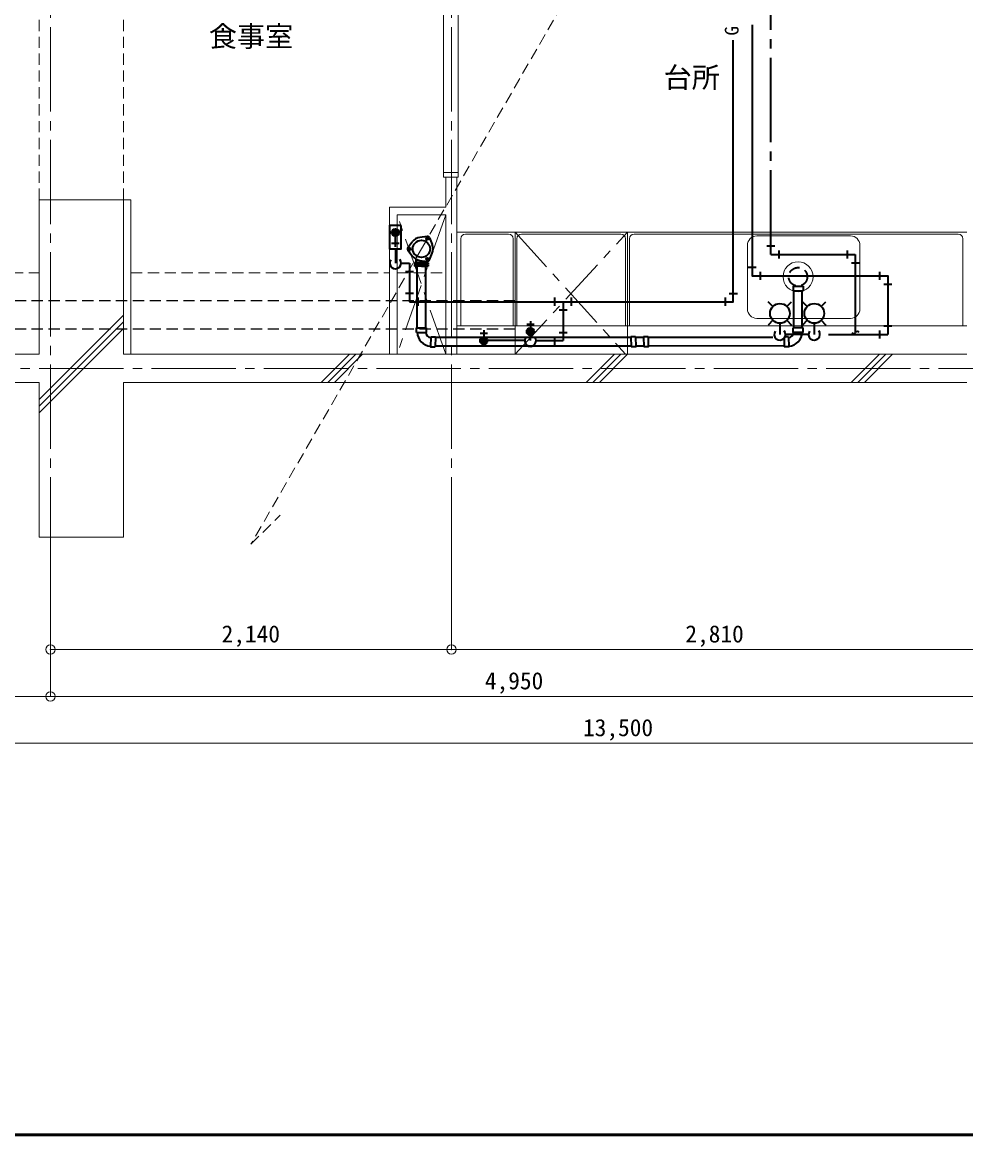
# Model space of a CAD drawing. Units: millimetres at full size, sheet at 1:50. Extents: x -9674 to 9699, y -6794 to 6791.
# Drawn here: x -3182 to 1852, y -6794 to -853 of the extents above; entities that cross this region are included whole.
import ezdxf
from ezdxf.enums import TextEntityAlignment as Align

# ---------------------------------------------------------------- set-up
doc = ezdxf.new("R2010")
doc.units = ezdxf.units.MM
doc.header["$LTSCALE"] = 50
doc.header["$PDMODE"] = 32
doc.header["$PDSIZE"] = 50
for name, pattern in [('CHAIN1', [8, 5, -1, 1, -1]), ('CHAIN2', [12, 9, -1, 1, -1]), ('DASHED1', [1.8, 1.2, -0.6])]:
    doc.linetypes.add(name, pattern=pattern)
for name, color, linetype, lineweight in [('0-0_図面枠', 7, 'Continuous', 9), ('1-0_芯', 134, 'CHAIN2', 9), ('1-1_躯体', 134, 'Continuous', 9), ('1-2_間仕切', 134, 'Continuous', 9), ('1-3_建具', 134, 'Continuous', 9), ('1-5_設備', 134, 'Continuous', 9), ('1-7_その他', 134, 'DASHED1', 9), ('1-8_ハッチ', 134, 'Continuous', 9), ('1-B_寸法', 134, 'Continuous', 9), ('1-C_梁', 134, 'DASHED1', 9), ('2-0_芯', 3, 'Continuous', 35), ('2-3_建具', 4, 'Continuous', 35), ('2-9_金物', 1, 'CHAIN2', 35), ('2-A_文字', 6, 'Continuous', 35), ('2-C', 2, 'DASHED1', 25)]:
    doc.layers.add(name, color=color, linetype=linetype, lineweight=lineweight)
doc.layers.add('1-A_文字', color=134, linetype='Continuous')
doc.styles.add('ＭＳ ゴシック', font='')
doc.styles.get('ＭＳ ゴシック').set_extended_font_data('MS Gothic')

msp = doc.modelspace()

# ---------------------------------------------------------------- linework, layer by layer
at = {"layer": '0-0_図面枠'}
for p, q in [((-9673.92, -6793.93), (9698.92, -6793.93)), ((-9672.16, -6792.16), (9697.16, -6792.16)), ((-9670.4, -6790.4), (9695.4, -6790.4)), ((9693.64, -6788.64), (-9668.64, -6788.64)), ((-9666.87, -6786.88), (9691.87, -6786.88)), ((-9665.11, -6785.11), (9690.11, -6785.11)), ((-9663.35, -6783.35), (9688.35, -6783.35))]:
    msp.add_line(p, q, dxfattribs=at)
at = {"layer": '1-0_芯'}
for p, q in [((-3032.5, 4520.51), (-3032.5, -3699.49)), ((-892.5, 4520.51), (-892.5, -3699.49)), ((-8492.5, -2699.49), (8517.5, -2699.49))]:
    msp.add_line(p, q, dxfattribs=at)
at = {"layer": '1-1_躯体'}
for p, q in [((-3092.5, -1799.49), (-3092.5, -2624.49)), ((-3092.5, -2624.49), (-6692.5, -2624.49)), ((1857.5, -2624.49), (-2642.5, -2624.49)), ((-3092.5, -2774.49), (-3092.5, -3599.49)), ((-2642.5, -2774.49), (-2642.5, -3599.49)), ((1857.5, -2774.49), (-2642.5, -2774.49)), ((-3092.5, -3599.49), (-2642.5, -3599.49))]:
    msp.add_line(p, q, dxfattribs=at)
for points in [[(-3092.5, -1799.49), (-2642.5, -1799.49), (-2642.5, -2624.49)], [(-3092.5, -2774.49), (-6692.5, -2774.49), (-6692.5, -3599.49)]]:
    msp.add_lwpolyline(points, dxfattribs=at)
at = {"layer": '1-2_間仕切'}
for p, q in [((-922.5, -1679.49), (-922.5, -1839.49)), ((-862.5, -1679.49), (-862.5, -2624.49)), ((-2602.5, -1799.49), (-2642.5, -1799.49)), ((-2602.5, -1799.49), (-2602.5, -2624.49)), ((-1222.5, -2624.49), (-1222.5, -1839.49)), ((-1222.5, -1839.49), (-922.5, -1839.49)), ((-1182.5, -2624.49), (-1182.5, -1879.49)), ((-1182.5, -1879.49), (-922.5, -1879.49)), ((-922.5, -1879.49), (-922.5, -2624.49))]:
    msp.add_line(p, q, dxfattribs=at)
at = {"layer": '1-3_建具'}
for p, q in [((-935, -1654.49), (-935, -254.49)), ((-857, -254.49), (-857, -1654.49)), ((-935, -1654.49), (-857, -1654.49)), ((-935, -1654.49), (-935, -1679.49)), ((-857, -1654.49), (-857, -1679.49)), ((-935, -1679.49), (-857, -1679.49))]:
    msp.add_line(p, q, dxfattribs=at)
at = {"layer": '1-5_設備'}
for p, q in [((-862.5, -1972.49), (1847.5, -1972.49)), ((-842.5, -2007.49), (-842.5, -2472.49)), ((-817.5, -1982.49), (-587.5, -1982.49)), ((-562.5, -2007.49), (-562.5, -2472.49)), ((-552.5, -1972.49), (-552.5, -2624.49)), ((-542.5, -2007.49), (-542.5, -2472.49)), ((-517.5, -1982.49), (12.5, -1982.49)), ((37.5, -2007.49), (37.5, -2472.49)), ((47.5, -1972.49), (47.5, -2624.49)), ((57.5, -2007.49), (57.5, -2472.49)), ((82.5, -1982.49), (1812.5, -1982.49)), ((1237.5, -1992.49), (737.5, -1992.49)), ((1160, -1972.49), (1857.5, -1972.49)), ((1837.5, -2007.49), (1837.5, -2472.49)), ((687.5, -2382.49), (687.5, -2042.49)), ((1287.5, -2382.49), (1287.5, -2042.49)), ((737.5, -2432.49), (1237.5, -2432.49)), ((-862.5, -2472.49), (1857.5, -2472.49))]:
    msp.add_line(p, q, dxfattribs=at)
at = {"layer": '1-5_設備', "linetype": 'CHAIN1'}
for p, q in [((-552.5, -1972.49), (37.5, -2624.49)), ((-552.5, -2624.49), (47.5, -1972.49))]:
    msp.add_line(p, q, dxfattribs=at)
at = {"layer": '1-5_設備'}
msp.add_circle((957.5, -2210.86), 80, dxfattribs=at)
for centre, radius, start, end in [((-817.5, -2007.49), 25, 90, 180), ((-587.5, -2007.49), 25, 0, 90), ((-517.5, -2007.49), 25, 90, 180), ((12.5, -2007.49), 25, 0, 90), ((82.5, -2007.49), 25, 90, 180), ((737.5, -2042.49), 50, 90, 180), ((1237.5, -2042.49), 50, 0, 90), ((1812.5, -2007.49), 25, 0, 90), ((737.5, -2382.49), 50, 180, 270), ((1237.5, -2382.49), 50, 270, 0)]:
    msp.add_arc(centre, radius, start, end, dxfattribs=at)
at = {"layer": '1-7_その他', "linetype": 'CHAIN1'}
for p, q in [((-922.5, -1879.49), (-1182.5, -2624.49)), ((-922.5, -2624.49), (-1182.5, -1879.49))]:
    msp.add_line(p, q, dxfattribs=at)
at = {"layer": '1-8_ハッチ'}
for p, q in [((-3092.5, -2865.76), (-2642.5, -2415.76)), ((-3092.5, -2901.11), (-2642.5, -2451.11)), ((-3092.5, -2936.47), (-2642.5, -2486.47)), ((-1587.02, -2774.49), (-1437.02, -2624.49)), ((-1551.67, -2774.49), (-1401.67, -2624.49)), ((-1516.31, -2774.49), (-1366.31, -2624.49)), ((-172.81, -2774.49), (-22.81, -2624.49)), ((-137.45, -2774.49), (12.55, -2624.49)), ((-102.1, -2774.49), (47.9, -2624.49)), ((1241.41, -2774.49), (1391.41, -2624.49)), ((1276.76, -2774.49), (1426.76, -2624.49)), ((1312.12, -2774.49), (1462.12, -2624.49))]:
    msp.add_line(p, q, dxfattribs=at)
at = {"layer": '1-B_寸法'}
for p, q in [((-3032.5, -4449.49), (-3032.5, -3699.49)), ((-892.5, -4199.49), (-892.5, -3699.49)), ((-3032.5, -4199.49), (-892.5, -4199.49)), ((-892.5, -4199.49), (1917.5, -4199.49)), ((-6752.5, -4449.49), (-3032.5, -4449.49)), ((-3032.5, -4449.49), (1917.5, -4449.49)), ((-6752.5, -4699.49), (6747.5, -4699.49))]:
    msp.add_line(p, q, dxfattribs=at)
for p in [(-3032.5, -4199.49), (-892.5, -4199.49), (-3032.5, -4449.49)]:
    msp.add_point(p, dxfattribs=at)
at = {"layer": '1-C_梁'}
for p, q in [((-3092.5, -1799.49), (-3092.5, 670.51)), ((-2642.5, -1799.49), (-2642.5, 670.51)), ((-6657.5, -2189.49), (-3092.5, -2189.49)), ((-2602.5, -2189.49), (-1222.5, -2189.49)), ((-1182.5, -2189.49), (-922.5, -2189.49))]:
    msp.add_line(p, q, dxfattribs=at)
at = {"layer": '2-0_芯'}
for p, q in [((-1022.35, -1995.35), (-1060.36, -2000.34)), ((-1009.71, -2002.66), (-995.03, -2038.06)), ((-1124.82, -2054.51), (-1101.5, -2024.09)), ((-1124.82, -2069.11), (-1101.5, -2099.53)), ((-1052.13, -2136.81), (-1088.63, -2136.81)), ((-1088.63, -2136.81), (-1088.63, -2143.81)), ((-1082.63, -2121.57), (-1068.82, -2121.57)), ((-1082.63, -2121.57), (-1082.63, -2136.81)), ((-1077.63, -2121.57), (-1077.63, -2118.43)), ((-1060.36, -2123.29), (-1022.35, -2128.27)), ((-1015.63, -2136.81), (-1052.13, -2136.81)), ((-1021.63, -2129.19), (-1021.63, -2136.81)), ((-1015.63, -2136.81), (-1015.63, -2143.81)), ((-1009.71, -2120.97), (-995.03, -2085.57)), ((-1088.63, -2143.81), (-1052.13, -2143.81)), ((-1052.13, -2146.81), (-1088.63, -2146.81)), ((-1088.63, -2146.81), (-1088.63, -2153.71)), ((-1052.13, -2153.71), (-1088.63, -2153.71)), ((-1075.2, -2482.94), (-1075.2, -2153.71)), ((-1015.63, -2143.81), (-1052.13, -2143.81)), ((-1052.13, -2146.81), (-1015.63, -2146.81)), ((-1052.13, -2153.71), (-1015.63, -2153.71)), ((-1029.38, -2482.94), (-1029.38, -2153.71)), ((-1015.63, -2146.81), (-1015.63, -2153.71)), ((934.8, -2261.37), (934.8, -2254.71)), ((980.2, -2261.37), (980.2, -2254.71)), ((930.85, -2261.37), (984.15, -2261.37)), ((930.85, -2261.37), (930.85, -2285.87)), ((930.85, -2285.87), (984.15, -2285.87)), ((930.85, -2285.87), (984.15, -2285.87)), ((934.59, -2479.8), (934.59, -2285.87)), ((980.41, -2479.8), (980.41, -2285.87)), ((984.15, -2261.37), (984.15, -2285.87)), ((-1078.94, -2482.94), (-1025.64, -2482.94)), ((-1078.94, -2482.94), (-1025.64, -2482.94)), ((-1078.94, -2507.44), (-1078.94, -2482.94)), ((-1078.94, -2507.44), (-1078.94, -2482.94)), ((-1025.64, -2507.44), (-1025.64, -2482.94)), ((-1025.64, -2507.44), (-1025.64, -2482.94)), ((984.15, -2482.94), (930.85, -2482.94)), ((984.15, -2482.94), (930.85, -2482.94)), ((930.85, -2507.44), (930.85, -2482.94)), ((930.85, -2507.44), (930.85, -2482.94)), ((984.15, -2507.44), (984.15, -2482.94)), ((984.15, -2507.44), (984.15, -2482.94)), ((-1078.94, -2507.44), (-1025.64, -2507.44)), ((-1078.94, -2507.44), (-1025.64, -2507.44)), ((-1002.26, -2531.3), (-1003.35, -2584.59)), ((-1002.26, -2531.3), (-977.77, -2531.8)), ((-1002.26, -2531.3), (-977.77, -2531.8)), ((-977.77, -2531.8), (-978.85, -2585.09)), ((-977.77, -2531.8), (-978.85, -2585.09)), ((65.74, -2535.54), (-977.84, -2535.54)), ((90.16, -2531.3), (65.66, -2531.8)), ((90.16, -2531.3), (65.66, -2531.8)), ((65.66, -2531.8), (66.75, -2585.09)), ((65.66, -2531.8), (66.75, -2585.09)), ((90.16, -2531.3), (91.24, -2584.59)), ((132.95, -2535.54), (90.25, -2535.54)), ((157.37, -2531.3), (132.87, -2531.8)), ((157.37, -2531.3), (132.87, -2531.8)), ((132.87, -2531.8), (133.96, -2585.09)), ((132.87, -2531.8), (133.96, -2585.09)), ((157.37, -2531.3), (158.45, -2584.59)), ((822.19, -2535.54), (157.45, -2535.54)), ((907.47, -2531.3), (882.97, -2531.8)), ((882.97, -2531.8), (884.06, -2585.09)), ((883.43, -2554.4), (884.06, -2585.09)), ((907.47, -2531.3), (897.92, -2531.5)), ((907.47, -2531.3), (908.55, -2584.59)), ((984.15, -2507.44), (930.85, -2507.44)), ((984.15, -2507.44), (930.85, -2507.44)), ((-1003.35, -2584.59), (-978.85, -2585.09)), ((66.65, -2580.41), (-978.77, -2580.97)), ((91.24, -2584.59), (66.75, -2585.09)), ((133.86, -2580.37), (91.16, -2580.39)), ((158.45, -2584.59), (133.96, -2585.09)), ((883.96, -2579.97), (158.37, -2580.36)), ((908.55, -2584.59), (884.06, -2585.09))]:
    msp.add_line(p, q, dxfattribs=at)
for points in [[(-1002.26, -2531.3), (-1003.35, -2584.59), (-978.85, -2585.09)], [(90.16, -2531.3), (91.24, -2584.59), (66.75, -2585.09)], [(157.37, -2531.3), (158.45, -2584.59), (133.96, -2585.09)], [(907.47, -2531.3), (908.55, -2584.59), (884.06, -2585.09)]]:
    msp.add_lwpolyline(points, dxfattribs=at)
for centre, radius in [((-1052.29, -2061.81), 46), ((-1020.79, -2007.25), 6), ((-1115.29, -2061.81), 6), ((-1020.79, -2116.37), 6)]:
    msp.add_circle(centre, radius, dxfattribs=at)
at = {"layer": '2-0_芯', "linetype": 'DASHED1'}
msp.add_circle((957.5, -2210.86), 49.37, dxfattribs=at)
at = {"layer": '2-0_芯'}
for centre, radius, start, end in [((-1052.29, -2061.81), 62, 97.472, 142.528), ((-1020.79, -2007.25), 12, 22.528, 97.472), ((-1115.29, -2061.81), 12, 142.528, 217.472), ((-1052.29, -2061.81), 62, 337.472, 22.528), ((-1052.29, -2061.81), 62, 217.472, 262.528), ((-1020.79, -2116.37), 12, 262.528, 337.472), ((-999.22, -2504.94), 75.77, 181.891, 266.943), ((-999.22, -2504.94), 30.37, 184.722, 264.111), ((87.12, -2504.94), 30.37, 275.889, 275.89349), ((154.33, -2504.94), 30.37, 275.889, 275.89349), ((904.43, -2504.94), 30.37, 275.89349, 355.278), ((904.43, -2504.94), 30.37, 275.889, 275.89349), ((904.43, -2504.94), 75.77, 273.0593, 358.109)]:
    msp.add_arc(centre, radius, start, end, dxfattribs=at)
at = {"layer": '2-3_建具'}
for p, q in [((-1203.47, -1958.48), (-1175.42, -1986.53)), ((-1196.36, -1954.98), (-1171.91, -1979.42)), ((-1185.61, -1955.13), (-1172.06, -1968.67)), ((-1211.12, -1972.04), (-1188.97, -1994.18)), ((-1208.45, -1964.1), (-1181.04, -1991.51)), ((-1206.43, -1987.33), (-1204.27, -1989.5)), ((-1191.25, -2050.7), (-1191.25, -1994.31)), ((-1211.25, -2030.7), (-1171.25, -2030.7)), ((-1191.25, -2061.95), (-1191.25, -2137.61)), ((-1160.91, -2137.61), (-1116.37, -2137.61)), ((-1116.37, -2137.61), (-1116.37, -2343.72)), ((-1137.97, -2181.9), (-1094.77, -2181.9)), ((-1094.77, -2299.42), (-1137.97, -2299.42)), ((590.5, -2299.42), (633.7, -2299.42)), ((-1072.07, -2322.12), (-1072.07, -2365.32)), ((-340.45, -2365.32), (-340.45, -2322.12)), ((-296.15, -2343.72), (-296.15, -2551.5)), ((-251.86, -2365.32), (-251.86, -2322.12)), ((567.81, -2322.12), (567.81, -2365.32)), ((-274.55, -2388.01), (-317.75, -2388.01)), ((-719.59, -2495.11), (-719.59, -2531.5)), ((-450.51, -2465.21), (-490.51, -2465.21)), ((-458.3, -2519.24), (-486.35, -2491.18)), ((-453.32, -2513.61), (-480.72, -2486.2)), ((-450.64, -2505.68), (-472.79, -2483.53)), ((-470.51, -2447.01), (-470.51, -2483.4)), ((-455.33, -2490.38), (-457.5, -2488.22)), ((-699.59, -2513.31), (-739.59, -2513.31)), ((-714.48, -2570.83), (-738.92, -2546.39)), ((-707.37, -2567.33), (-735.42, -2539.28)), ((-702.39, -2561.71), (-729.8, -2534.3)), ((-699.72, -2553.77), (-721.86, -2531.63)), ((-704.4, -2538.48), (-706.57, -2536.31)), ((-500.85, -2551.5), (-699.59, -2551.5)), ((-465.4, -2522.74), (-489.85, -2498.29)), ((-476.16, -2522.59), (-489.7, -2509.05)), ((-472.79, -2523.27), (-472.79, -2551.5)), ((-440.17, -2551.5), (-296.15, -2551.5)), ((-340.45, -2573.1), (-340.45, -2529.9)), ((-317.75, -2507.2), (-274.55, -2507.2)), ((-725.23, -2570.69), (-738.77, -2557.14))]:
    msp.add_line(p, q, dxfattribs=at)
msp.add_lwpolyline([(-1116.37, -2343.72), (612.1, -2343.72), (612.1, -948.57)], dxfattribs=at)
msp.add_lwpolyline([(-1160, -1936.95), (-1222.5, -1936.95), (-1222.5, -2061.95), (-1160, -2061.95)], close=True, dxfattribs=at)
for centre in [(-1191.25, -1974.31), (-470.51, -2503.4), (-719.59, -2551.5)]:
    msp.add_circle(centre, 20, dxfattribs=at)
for centre in [(-1191.25, -2137.61), (-470.51, -2551.5)]:
    msp.add_arc(centre, 30.34, 145.151, 39.51, dxfattribs=at)
at = {"layer": '2-9_金物'}
for p, q in [((812.1, -2092.31), (812.1, 1569.11)), ((833.7, -2048.01), (790.5, -2048.01)), ((856.4, -2113.91), (856.4, -2070.71)), ((1219.92, -2070.71), (1219.92, -2113.91)), ((812.1, -2092.31), (1264.22, -2092.31)), ((1242.62, -2136.6), (1285.82, -2136.6)), ((1264.22, -2507.85), (1264.22, -2092.31)), ((1013.96, -2518.25), (891.17, -2518.25))]:
    msp.add_line(p, q, dxfattribs=at)
at = {"layer": '2-9_金物', "linetype": 'Continuous'}
for p, q in [((823.67, -2368.71), (798.45, -2343.49)), ((897.99, -2368.71), (923.21, -2343.49)), ((823.67, -2443.03), (798.45, -2468.24)), ((860.83, -2458.42), (860.83, -2518.25)), ((897.99, -2443.03), (923.21, -2468.24))]:
    msp.add_line(p, q, dxfattribs=at)
msp.add_circle((860.83, -2405.87), 52.55, dxfattribs=at)
for centre, radius, start, end in [((860.83, -2518.25), 30.34, 145.151, 39.51), ((1254.22, -2501.78), 11.7, 211.23674, 328.76326), ((1274.22, -2513.91), 11.7, 31.23674, 148.76326)]:
    msp.add_arc(centre, radius, start, end, dxfattribs=at)
at = {"layer": '2-A_文字'}
for p, q in [((733.7, -2161.85), (690.5, -2161.85)), ((756.4, -2227.74), (756.4, -2184.54)), ((1392.7, -2184.54), (1392.7, -2227.74)), ((1415.4, -2250.44), (1458.6, -2250.44)), ((1007.14, -2368.71), (981.92, -2343.49)), ((1081.45, -2368.71), (1106.67, -2343.49)), ((1007.14, -2443.03), (981.92, -2468.24)), ((1044.3, -2458.42), (1044.3, -2518.25)), ((1081.45, -2443.03), (1106.67, -2468.24)), ((1458.6, -2473.96), (1415.4, -2473.96)), ((1120.44, -2518.25), (1437, -2518.25)), ((1392.7, -2496.65), (1392.7, -2539.85))]:
    msp.add_line(p, q, dxfattribs=at)
msp.add_lwpolyline([(712.1, -865.48), (712.1, -2206.14), (1437, -2206.14), (1437, -2519.09)], dxfattribs=at)
msp.add_circle((1044.3, -2405.87), 52.55, dxfattribs=at)
msp.add_arc((1044.3, -2518.25), 30.34, 145.151, 39.51, dxfattribs=at)
at = {"layer": '2-C', "color": 7, "lineweight": 9}
for p, q in [((-1052.29, -2061.81), (-142.25, -485.58)), ((-1052.29, -2061.81), (-1962.33, -3638.05)), ((-1962.33, -3638.05), (-1806.57, -3482.29))]:
    msp.add_line(p, q, dxfattribs=at)
at = {"layer": '2-C'}
for p, q in [((-552.5, -2339.49), (-7142.5, -2339.49)), ((-552.5, -2489.49), (-7142.5, -2489.49))]:
    msp.add_line(p, q, dxfattribs=at)

# ---------------------------------------------------------------- texts
at = {"layer": '1-A_文字', "style": 'ＭＳ ゴシック'}
for s, p in [('食事室', (-2186.69, -1015.91)), ('台所', (240.35, -1235.17))]:
    msp.add_text(s, height=110, dxfattribs=at).set_placement(p, align=Align.BOTTOM_LEFT)
at = {"layer": '1-B_寸法', "style": 'ＭＳ ゴシック'}
for s, p in [('2,140', (-2118.75, -4189.49)), ('2,810', (356.25, -4189.49)), ('4,950', (-713.75, -4439.49)), ('13,500', (-190, -4689.49))]:
    msp.add_text(s, height=91.64, dxfattribs=at).set_placement(p, align=Align.BOTTOM_LEFT)
at = {"layer": '2-3_建具', "color": 7, "style": 'ＭＳ ゴシック'}
msp.add_text('G', height=73.31, rotation=90, dxfattribs=at).set_placement((662.1, -923.57), align=Align.BOTTOM_LEFT)

doc.saveas('drawing.dxf')
